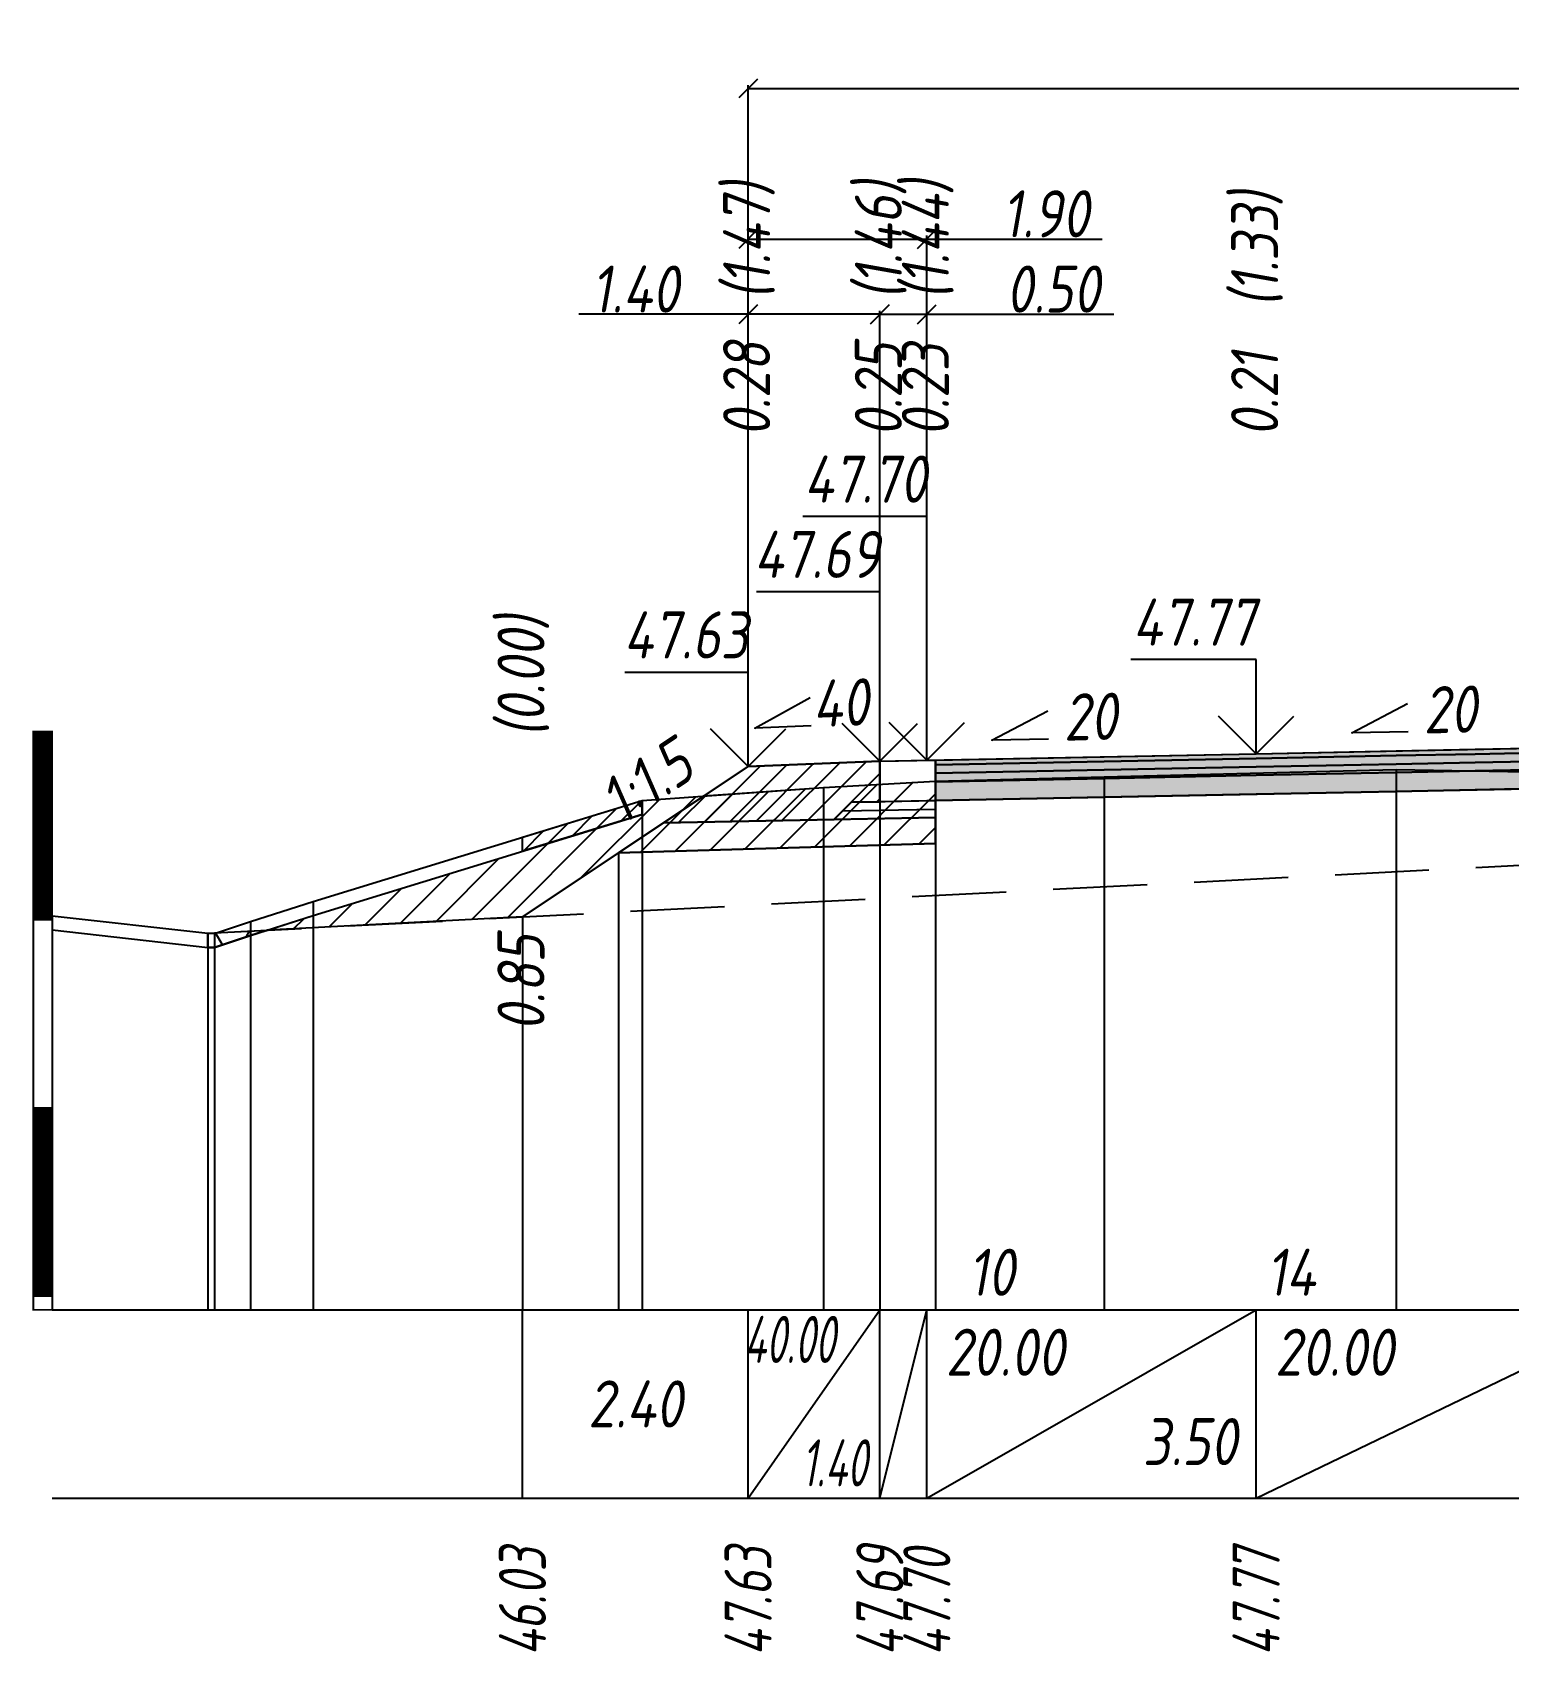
# Model space of a CAD drawing. Extents: x -717 to 1451, y -133302 to 233.
# Drawn here: x 81.3 to 159.8, y -85938.2 to -85852.1 of the extents above; entities that cross this region are included whole.
import ezdxf
from ezdxf.enums import TextEntityAlignment as Align

# ---------------------------------------------------------------- set-up
doc = ezdxf.new("R2010")
doc.units = 0
doc.linetypes.add('штриховая', pattern=[0.75, 0.5, -0.25])
for name, color, linetype in [('Интерполированный поперечник', 2, 'Continuous'), ('Код_514', 1, 'Continuous'), ('Контур_0', 7, 'Continuous'), ('Контур_2521', 7, 'Continuous'), ('Контур_2564', 7, 'Continuous'), ('Контур_2660', 7, 'Continuous'), ('Контур_2665', 7, 'Continuous'), ('Контур_400', 7, 'Continuous'), ('Контур_508', 7, 'Continuous'), ('Контур_512', 7, 'Continuous'), ('Контур_513', 7, 'Continuous'), ('Красный поперечник', 1, 'Continuous'), ('Линейка абсолютных высот', 7, 'Continuous'), ('Объём_2501', 7, 'Continuous'), ('Объём_2564', 7, 'Continuous'), ('Объём_2650', 7, 'Continuous'), ('Объём_2660', 7, 'Continuous'), ('Объём_2661', 7, 'Continuous'), ('Объём_2665', 7, 'Continuous'), ('Объём_2666', 7, 'Continuous'), ('Объём_2753', 7, 'Continuous'), ('Откосы', 7, 'Continuous'), ('Отметки покрытия', 7, 'Continuous'), ('Рабочие отметки', 7, 'Continuous'), ('Рабочие отметки доп.', 7, 'Continuous'), ('Слои выравнивания', 7, 'Continuous'), ('Таблица', 7, 'Continuous'), ('Уклоны проезжей части', 7, 'Continuous'), ('Черный поперечник', 3, 'Continuous')]:
    doc.layers.add(name, color=color, linetype=linetype)
for name, color, linetype, true_color in [('Контур_2540', 2, 'Continuous', 0xffff00), ('Контур_2560', 2, 'Continuous', 0xffff00), ('Контур_2561', 7, 'Continuous', 0xff8040), ('Контур_2562', 3, 'Continuous', 0x00ff00), ('Контур_2563', 7, 'Continuous', 0xff8000), ('Контур_2570', 7, 'Continuous', 0x80ff00), ('Контур_2725', 7, 'Continuous', 0x323232), ('Контур_2736', 4, 'Continuous', 0x00ffff), ('Контур_2760', 7, 'Continuous', 0x323232), ('Контур_2761', 7, 'Continuous', 0x323232), ('Контур_2762', 7, 'Continuous', 0x323232), ('Контур_2763', 7, 'Continuous', 0x323232), ('Контур_402', 7, 'Continuous', 0xff6464), ('Контур_703', 4, 'Continuous', 0x00ffff), ('Объём_2500', 7, 'Continuous', 0xc0c0c0), ('Объём_2520', 7, 'Continuous', 0x80ffff), ('Объём_2540', 2, 'Continuous', 0xffff00), ('Объём_2560', 2, 'Continuous', 0xffff00), ('Объём_2561', 7, 'Continuous', 0xff8040), ('Объём_2562', 3, 'Continuous', 0x00ff00), ('Объём_2563', 7, 'Continuous', 0xff8000), ('Объём_2570', 7, 'Continuous', 0x80ff00), ('Объём_2600', 7, 'Continuous', 0x808000), ('Объём_2746', 2, 'Continuous', 0xffff00)]:
    doc.layers.add(name, color=color, linetype=linetype, true_color=true_color)
doc.styles.get("Standard").update_dxf_attribs({"font": 'txt', "height": 2.5})
doc.styles.add('М', font='romand.shx', dxfattribs={"width": 0.8, "oblique": 10, "height": 2.5})
doc.dimstyles.get("Standard").update_dxf_attribs({"dimtxt": 0.18, "dimasz": 0.18, "dimexe": 0.18, "dimexo": 0.0625, "dimgap": 0.09, "dimtad": 0, "dimtih": 1, "dimtoh": 1, "dimdec": 4, "dimzin": 0, "dimdsep": 46, "dimtxsty": 'Standard', "dimcen": 0.09, "dimadec": 0, "dimazin": 0, "dimtfac": 1, "dimtdec": 4, "dimtofl": 0, "dimtmove": 0, "dimatfit": 3, "dimfxl": 1, "dimtolj": 1, "dimtzin": 0, "dimarcsym": 0})
pattern_1 = [(45.00000125, (2.350486, -2495.24866), (-0.026516505928, 0.026516504769), []), (135.00000034, (2.350486, -2495.24866), (-0.02651650519, -0.026516505506), [])]

# ---------------------------------------------------------------- blocks, each defined once
blk = doc.blocks.new('_Oblique')
at = {"color": 0, "linetype": 'ByBlock', "lineweight": -2}
blk.add_line((-0.5, -0.5), (0.5, 0.5), dxfattribs=at)
blk = doc.blocks.new('*D3364')
at = {"color": 0, "lineweight": -2, "transparency": 16777216}
for p, q in [((119.343, -85867.091), (110.342, -85867.091)), ((119.343, -85891.123), (119.343, -85866.911)), ((126.343, -85867.091), (119.343, -85867.091)), ((126.343, -85890.843), (126.343, -85866.911))]:
    blk.add_line(p, q, dxfattribs=at)
at = {"layer": 'Defpoints', "color": 0, "transparency": 16777216}
for p in [(126.343, -85867.091), (126.343, -85890.906), (119.343, -85891.186)]:
    blk.add_point(p, dxfattribs=at)
at = {"color": 0, "lineweight": -2, "transparency": 16777216, "rotation": 180}
blk.add_blockref('_Oblique', (119.343, -85867.091), dxfattribs=at)
at = {"color": 0, "lineweight": -2, "transparency": 16777216}
blk.add_blockref('_Oblique', (126.343, -85867.091), dxfattribs=at)
at = {"color": 0, "transparency": 16777216, "insert": (113.347, -85865.751), "char_height": 2.5, "width": 0.69, "attachment_point": 5, "style": 'М'}
blk.add_mtext('\\A1;1.40', dxfattribs=at)
blk = doc.blocks.new('*D3366')
at = {"color": 0, "lineweight": -2, "transparency": 16777216}
for p, q in [((126.343, -85890.843), (126.343, -85866.911)), ((126.343, -85867.091), (128.843, -85867.091)), ((128.843, -85890.793), (128.843, -85866.911)), ((128.843, -85867.091), (138.78, -85867.091))]:
    blk.add_line(p, q, dxfattribs=at)
at = {"layer": 'Defpoints', "color": 0, "transparency": 16777216}
for p in [(128.843, -85867.091), (126.343, -85890.906), (128.843, -85890.856)]:
    blk.add_point(p, dxfattribs=at)
at = {"color": 0, "lineweight": -2, "transparency": 16777216, "rotation": 180}
blk.add_blockref('_Oblique', (126.343, -85867.091), dxfattribs=at)
at = {"color": 0, "lineweight": -2, "transparency": 16777216}
blk.add_blockref('_Oblique', (128.843, -85867.091), dxfattribs=at)
at = {"color": 0, "transparency": 16777216, "insert": (135.554, -85865.751), "char_height": 2.5, "width": 0.72, "attachment_point": 5, "style": 'М'}
blk.add_mtext('\\A1;0.50', dxfattribs=at)
blk = doc.blocks.new('*D3369')
at = {"color": 0, "lineweight": -2, "transparency": 16777216}
for p, q in [((119.343, -85891.123), (119.343, -85862.911)), ((119.343, -85863.091), (128.843, -85863.091)), ((128.843, -85890.793), (128.843, -85862.911)), ((128.843, -85863.091), (138.168, -85863.091))]:
    blk.add_line(p, q, dxfattribs=at)
at = {"layer": 'Defpoints', "color": 0, "transparency": 16777216}
for p in [(128.843, -85863.091), (128.843, -85890.856), (119.343, -85891.186)]:
    blk.add_point(p, dxfattribs=at)
at = {"color": 0, "lineweight": -2, "transparency": 16777216, "rotation": 180}
blk.add_blockref('_Oblique', (119.343, -85863.091), dxfattribs=at)
at = {"color": 0, "lineweight": -2, "transparency": 16777216}
blk.add_blockref('_Oblique', (128.843, -85863.091), dxfattribs=at)
at = {"color": 0, "transparency": 16777216, "insert": (135.163, -85861.751), "char_height": 2.5, "width": 0.69, "attachment_point": 5, "style": 'М'}
blk.add_mtext('\\A1;1.90', dxfattribs=at)
blk = doc.blocks.new('*D3370')
at = {"color": 0, "lineweight": -2, "transparency": 16777216}
for p, q in [((119.343, -85891.123), (119.343, -85854.911)), ((119.343, -85855.091), (214.843, -85855.091)), ((214.843, -85891.123), (214.843, -85854.911))]:
    blk.add_line(p, q, dxfattribs=at)
at = {"layer": 'Defpoints', "color": 0, "transparency": 16777216}
for p in [(214.843, -85855.091), (119.343, -85891.186), (214.843, -85891.186)]:
    blk.add_point(p, dxfattribs=at)
at = {"color": 0, "lineweight": -2, "transparency": 16777216, "rotation": 180}
blk.add_blockref('_Oblique', (119.343, -85855.091), dxfattribs=at)
at = {"color": 0, "lineweight": -2, "transparency": 16777216}
blk.add_blockref('_Oblique', (214.843, -85855.091), dxfattribs=at)
at = {"color": 0, "transparency": 16777216, "insert": (167.093, -85853.751), "char_height": 2.5, "width": 0.81, "attachment_point": 5, "style": 'М'}
blk.add_mtext('\\A1;19.10', dxfattribs=at)

msp = doc.modelspace()

# ---------------------------------------------------------------- hatches: boundary and pattern name
at = {"layer": 'Линейка абсолютных высот'}
h = msp.add_hatch(dxfattribs=at)
h.set_pattern_fill('ANSI37', scale=0.3, style=0)
h.set_pattern_definition(pattern_1)
h.paths.add_polyline_path([(82.35, -85899.271), (82.35, -85889.271), (81.35, -85889.271), (81.35, -85899.271)])
h = msp.add_hatch(dxfattribs=at)
h.set_pattern_fill('ANSI37', scale=0.3, style=0)
h.set_pattern_definition(pattern_1)
h.paths.add_polyline_path([(82.35, -85919.271), (82.35, -85909.271), (81.35, -85909.271), (81.35, -85919.271)])
at = {"layer": 'Объём_2563'}
h = msp.add_hatch(dxfattribs=at)
h.set_pattern_fill('ANSI31', color=256, scale=0.3)
h.paths.add_polyline_path([(119.343, -85891.123), (126.343, -85890.843), (126.343, -85892.993), (124.843, -85893.023), (123.925, -85893.941), (114.843, -85894.123)])
at = {"layer": 'Объём_2570'}
h = msp.add_hatch(dxfattribs=at)
h.set_pattern_fill('ANSI31', color=256, scale=0.2)
h.paths.add_polyline_path([(107.35, -85895.631), (107.35, -85894.881), (113.705, -85892.928), (113.705, -85893.678)])
at = {"layer": 'Объём_2600'}
h = msp.add_hatch(dxfattribs=at)
h.set_pattern_fill('ANSI31', color=6, scale=0.4)
h.paths.add_polyline_path([(112.452, -85895.717), (107.35, -85899.118), (93.799, -85899.823), (96.227, -85899.05), (113.705, -85893.678), (113.705, -85892.928), (123.356, -85892.232), (129.298, -85891.908), (129.298, -85895.212)])
h = msp.add_hatch(dxfattribs=at)
h.set_pattern_fill('HONEY', color=5, scale=0.3)
h.paths.add_polyline_path([(92.889, -85900.113), (90.986, -85900.75), (90.62, -85900.738), (90.62, -85899.988), (93.799, -85899.823)])
at = {"layer": 'Слои выравнивания'}
for color, points in [(2, [(129.298, -85890.784), (138.262, -85890.605), (146.343, -85890.443), (153.79, -85890.294), (157.993, -85890.21), (162.687, -85890.116), (167.093, -85890.028), (167.093, -85890.278), (162.687, -85890.366), (157.993, -85890.46), (153.79, -85890.544), (146.343, -85890.693), (138.262, -85890.855), (129.298, -85891.034)]), (3, [(129.298, -85891.034), (138.262, -85890.855), (146.343, -85890.693), (153.79, -85890.544), (157.993, -85890.46), (162.687, -85890.366), (167.093, -85890.278), (167.093, -85890.728), (162.687, -85890.816), (157.993, -85890.91), (153.79, -85890.994), (146.343, -85891.143), (138.262, -85891.305), (129.298, -85891.484)]), (4, [(129.298, -85891.484), (138.262, -85891.305), (146.343, -85891.143), (153.79, -85890.994), (157.993, -85890.91), (162.687, -85890.816), (167.093, -85890.728), (167.093, -85891.178), (162.687, -85891.266), (157.993, -85891.36), (153.79, -85891.444), (146.343, -85891.593), (138.262, -85891.755), (129.298, -85891.934)]), (5, [(129.298, -85891.934), (138.262, -85891.755), (146.343, -85891.593), (153.79, -85891.444), (157.993, -85891.36), (162.687, -85891.266), (167.093, -85891.178), (167.093, -85892.178), (162.687, -85892.266), (157.993, -85892.36), (153.79, -85892.444), (146.343, -85892.593), (138.262, -85892.755), (129.298, -85892.934)])]:
    msp.add_hatch(color=color, dxfattribs=at).paths.add_polyline_path(points)

# ---------------------------------------------------------------- linework, layer by layer
at = {"layer": 'Интерполированный поперечник', "linetype": 'штриховая', "ltscale": 10, "flags": 128}
msp.add_lwpolyline([(90.62, -85899.988), (207.843, -85893.893)], dxfattribs=at)
at = {"layer": 'Код_514'}
for p, q in [((107.35, -85930), (107.35, -85920)), ((119.343, -85930), (119.343, -85920)), ((119.343, -85930), (126.343, -85920)), ((126.343, -85930), (126.343, -85920)), ((126.343, -85930), (128.843, -85920)), ((128.843, -85930), (128.843, -85920)), ((128.843, -85930), (146.343, -85920)), ((146.343, -85930), (146.343, -85920)), ((146.343, -85930), (167.093, -85920))]:
    msp.add_line(p, q, dxfattribs=at)
at = {"layer": 'Контур_0', "color": 18, "true_color": 0x000000, "flags": 128}
for points in [[(128.843, -85892.943), (126.343, -85892.993), (126.343, -85890.843), (129.298, -85890.784), (129.298, -85892.934), (128.843, -85892.943), (128.843, -85892.943)], [(114.843, -85894.123), (123.925, -85893.941), (124.843, -85893.023), (126.343, -85892.993)], [(124.843, -85893.023), (129.298, -85892.934), (129.298, -85893.834), (123.925, -85893.941), (124.843, -85893.023), (124.843, -85893.023)]]:
    msp.add_lwpolyline(points, dxfattribs=at)
at = {"layer": 'Контур_2521', "color": 18, "true_color": 0x000000, "flags": 128}
msp.add_lwpolyline([(124.384, -85893.482), (129.298, -85893.384)], dxfattribs=at)
at = {"layer": 'Контур_2540', "flags": 128}
msp.add_lwpolyline([(129.298, -85895.212), (112.452, -85895.717), (114.843, -85894.123), (129.298, -85893.834), (129.298, -85895.212), (129.298, -85895.212)], dxfattribs=at)
at = {"layer": 'Контур_2560', "flags": 128}
msp.add_lwpolyline([(119.343, -85891.123), (119.343, -85891.123), (119.343, -85891.123), (126.343, -85890.843)], dxfattribs=at)
at = {"layer": 'Контур_2561', "flags": 128}
msp.add_lwpolyline([(126.343, -85890.843), (126.343, -85890.843), (119.343, -85891.123), (119.343, -85891.123), (126.343, -85890.843)], dxfattribs=at)
at = {"layer": 'Контур_2562', "flags": 128}
msp.add_lwpolyline([(119.343, -85891.123), (119.343, -85891.123), (119.343, -85891.123), (119.343, -85891.123), (119.343, -85891.123)], dxfattribs=at)
at = {"layer": 'Контур_2563', "flags": 128}
msp.add_lwpolyline([(119.343, -85891.123), (126.343, -85890.843), (126.343, -85892.993), (124.843, -85893.023), (123.925, -85893.941), (114.843, -85894.123), (119.343, -85891.123), (119.343, -85891.123)], dxfattribs=at)
at = {"layer": 'Контур_2564', "flags": 128}
msp.add_lwpolyline([(119.343, -85891.123), (126.343, -85890.843)], dxfattribs=at)
at = {"layer": 'Контур_2570', "flags": 128}
msp.add_lwpolyline([(82.35, -85899.811), (90.62, -85900.738), (90.986, -85900.75), (90.986, -85900.75), (92.889, -85900.113), (96.227, -85899.05), (113.705, -85893.678), (113.705, -85892.928), (123.356, -85892.232), (129.298, -85891.908), (138.262, -85891.676), (153.79, -85891.288), (162.687, -85891.441), (167.093, -85891.506), (178.258, -85891.669), (188.648, -85891.77), (194.334, -85891.779), (194.334, -85892.529), (205.223, -85894.445), (208.932, -85895.373), (219.926, -85892.264), (222.929, -85891.514), (229.022, -85891.583), (258.341, -85891.688)], dxfattribs=at)
at = {"layer": 'Контур_2660', "flags": 128}
msp.add_lwpolyline([(112.452, -85895.717), (129.298, -85895.212)], dxfattribs=at)
at = {"layer": 'Контур_2665', "flags": 128}
msp.add_lwpolyline([(119.343, -85891.123), (119.343, -85891.123)], dxfattribs=at)
at = {"layer": 'Контур_2725', "flags": 128}
msp.add_lwpolyline([(129.298, -85892.934), (138.262, -85892.755), (146.343, -85892.593), (153.79, -85892.444), (157.993, -85892.36), (162.687, -85892.266), (167.093, -85892.178), (178.258, -85892.401)], dxfattribs=at)
at = {"layer": 'Контур_2736', "flags": 128}
msp.add_lwpolyline([(119.343, -85891.123), (107.35, -85899.118)], dxfattribs=at)
at = {"layer": 'Контур_2760', "flags": 128}
msp.add_lwpolyline([(129.298, -85890.784), (138.262, -85890.605), (146.343, -85890.443), (153.79, -85890.294), (157.993, -85890.21), (162.687, -85890.116), (167.093, -85890.028), (178.258, -85890.251)], dxfattribs=at)
at = {"layer": 'Контур_2761', "flags": 128}
msp.add_lwpolyline([(129.298, -85891.034), (138.262, -85890.855), (146.343, -85890.693), (153.79, -85890.544), (157.993, -85890.46), (162.687, -85890.366), (167.093, -85890.278), (178.258, -85890.501)], dxfattribs=at)
at = {"layer": 'Контур_2762', "flags": 128}
msp.add_lwpolyline([(129.298, -85891.484), (138.262, -85891.305), (146.343, -85891.143), (153.79, -85890.994), (157.993, -85890.91), (162.687, -85890.816), (167.093, -85890.728), (178.258, -85890.951)], dxfattribs=at)
at = {"layer": 'Контур_2763', "flags": 128}
msp.add_lwpolyline([(129.298, -85891.934), (138.262, -85891.755), (146.343, -85891.593), (153.79, -85891.444), (157.993, -85891.36), (162.687, -85891.266), (167.093, -85891.178), (178.258, -85891.401)], dxfattribs=at)
at = {"layer": 'Контур_400', "flags": 128}
msp.add_lwpolyline([(126.343, -85890.843), (128.843, -85890.793), (128.843, -85890.793), (128.843, -85890.793), (128.843, -85890.793), (128.843, -85890.793), (128.843, -85890.793), (146.343, -85890.443), (167.093, -85890.028)], dxfattribs=at)
at = {"layer": 'Контур_402', "flags": 128}
msp.add_lwpolyline([(112.452, -85895.717), (129.298, -85895.212), (129.298, -85892.934), (167.093, -85892.178), (178.258, -85892.401), (178.258, -85894.413), (219.847, -85895.661)], dxfattribs=at)
at = {"layer": 'Контур_508', "flags": 128}
msp.add_lwpolyline([(107.35, -85899.118), (112.452, -85895.717), (129.298, -85895.212), (129.298, -85892.934), (167.093, -85892.178), (178.258, -85892.401), (178.258, -85894.413), (219.847, -85895.661), (222.886, -85897.687), (222.886, -85897.485), (224.886, -85897.485), (224.886, -85897.687), (228.636, -85895.187), (228.636, -85893.985), (233.341, -85890.849)], dxfattribs=at)
at = {"layer": 'Контур_512', "flags": 128}
msp.add_lwpolyline([(107.35, -85899.118), (112.452, -85895.717), (129.298, -85895.212)], dxfattribs=at)
at = {"layer": 'Контур_513', "flags": 128}
msp.add_lwpolyline([(107.35, -85899.118), (112.452, -85895.717), (129.298, -85895.212), (129.298, -85892.934), (167.093, -85892.178), (178.258, -85892.401), (178.258, -85894.413), (219.847, -85895.661), (222.886, -85897.687), (222.886, -85897.485), (224.886, -85897.485), (224.886, -85897.687), (228.636, -85895.187), (228.636, -85893.985), (233.341, -85890.849)], dxfattribs=at)
at = {"layer": 'Контур_703', "flags": 128}
msp.add_lwpolyline([(119.343, -85891.123), (107.35, -85899.118)], dxfattribs=at)
at = {"layer": 'Красный поперечник'}
for p, q in [((146.343, -85890.443), (167.093, -85890.028)), ((119.343, -85891.123), (126.343, -85890.843)), ((126.343, -85890.843), (128.843, -85890.793)), ((128.843, -85890.793), (146.343, -85890.443)), ((107.35, -85899.118), (119.343, -85891.123)), ((129.298, -85895.212), (129.298, -85920)), ((112.452, -85895.717), (112.452, -85920)), ((107.35, -85899.118), (107.35, -85920))]:
    msp.add_line(p, q, dxfattribs=at)
at = {"layer": 'Линейка абсолютных высот', "color": 7, "const_width": 0.1, "flags": 128}
for points in [[(82.35, -85899.271), (82.35, -85889.271), (81.35, -85889.271), (81.35, -85899.271), (82.35, -85899.271)], [(82.35, -85909.271), (82.35, -85899.271), (81.35, -85899.271), (81.35, -85909.271), (82.35, -85909.271)], [(82.35, -85919.271), (82.35, -85909.271), (81.35, -85909.271), (81.35, -85919.271), (82.35, -85919.271)], [(82.35, -85920), (82.35, -85919.271), (81.35, -85919.271), (81.35, -85920), (82.35, -85920)]]:
    msp.add_lwpolyline(points, dxfattribs=at)
at = {"layer": 'Объём_2500', "color": 18, "true_color": 0x000000, "flags": 128}
msp.add_lwpolyline([(128.843, -85892.943), (126.343, -85892.993), (126.343, -85890.843), (129.298, -85890.784), (129.298, -85892.934), (128.843, -85892.943), (128.843, -85892.943)], dxfattribs=at)
at = {"layer": 'Объём_2501', "flags": 128}
msp.add_lwpolyline([(126.343, -85890.843), (128.843, -85890.793), (128.843, -85890.793), (128.843, -85890.793), (128.843, -85890.793), (128.843, -85890.793), (128.843, -85890.793), (146.343, -85890.443), (167.093, -85890.028)], dxfattribs=at)
at = {"layer": 'Объём_2520', "color": 250, "flags": 128}
msp.add_lwpolyline([(124.843, -85893.023), (129.298, -85892.934), (129.298, -85893.834), (123.925, -85893.941), (124.843, -85893.023), (124.843, -85893.023)], dxfattribs=at)
at = {"layer": 'Объём_2540', "flags": 128}
msp.add_lwpolyline([(129.298, -85895.212), (112.452, -85895.717), (114.843, -85894.123), (129.298, -85893.834), (129.298, -85895.212), (129.298, -85895.212)], dxfattribs=at)
at = {"layer": 'Объём_2560', "flags": 128}
msp.add_lwpolyline([(119.343, -85891.123), (119.343, -85891.123), (119.343, -85891.123), (126.343, -85890.843)], dxfattribs=at)
at = {"layer": 'Объём_2561', "flags": 128}
msp.add_lwpolyline([(126.343, -85890.843), (126.343, -85890.843), (119.343, -85891.123), (119.343, -85891.123), (126.343, -85890.843)], dxfattribs=at)
at = {"layer": 'Объём_2562', "flags": 128}
msp.add_lwpolyline([(119.343, -85891.123), (119.343, -85891.123), (119.343, -85891.123), (119.343, -85891.123), (119.343, -85891.123)], dxfattribs=at)
at = {"layer": 'Объём_2563', "color": 250, "flags": 128}
msp.add_lwpolyline([(119.343, -85891.123), (126.343, -85890.843), (126.343, -85892.993), (124.843, -85893.023), (123.925, -85893.941), (114.843, -85894.123), (119.343, -85891.123), (119.343, -85891.123)], dxfattribs=at)
at = {"layer": 'Объём_2564', "flags": 128}
msp.add_lwpolyline([(119.343, -85891.123), (126.343, -85890.843)], dxfattribs=at)
at = {"layer": 'Объём_2570', "flags": 128}
msp.add_lwpolyline([(107.35, -85895.631), (107.35, -85894.881), (113.705, -85892.928), (113.705, -85893.678), (107.35, -85895.631), (107.35, -85895.631)], dxfattribs=at)
at = {"layer": 'Объём_2600', "color": 5, "flags": 128}
msp.add_lwpolyline([(92.889, -85900.113), (90.986, -85900.75), (90.62, -85900.738), (90.62, -85899.988), (93.799, -85899.823), (92.889, -85900.113), (92.889, -85900.113)], dxfattribs=at)
at = {"layer": 'Объём_2650', "color": 6, "flags": 128}
msp.add_lwpolyline([(112.452, -85895.717), (107.35, -85899.118), (93.799, -85899.823), (96.227, -85899.05), (113.705, -85893.678), (113.705, -85892.928), (123.356, -85892.232), (129.298, -85891.908), (129.298, -85895.212), (112.452, -85895.717), (112.452, -85895.717)], dxfattribs=at)
at = {"layer": 'Объём_2660', "flags": 128}
msp.add_lwpolyline([(112.452, -85895.717), (129.298, -85895.212)], dxfattribs=at)
at = {"layer": 'Объём_2661', "flags": 128}
msp.add_lwpolyline([(119.343, -85891.123), (107.35, -85899.118)], dxfattribs=at)
at = {"layer": 'Объём_2665', "flags": 128}
msp.add_lwpolyline([(119.343, -85891.123), (119.343, -85891.123)], dxfattribs=at)
at = {"layer": 'Объём_2666', "flags": 128}
msp.add_lwpolyline([(119.343, -85891.123), (107.35, -85899.118)], dxfattribs=at)
at = {"layer": 'Объём_2746', "flags": 128}
msp.add_lwpolyline([(123.356, -85892.232), (129.298, -85891.908), (129.298, -85895.212), (112.452, -85895.717), (116.991, -85892.691), (123.356, -85892.232), (123.356, -85892.232)], dxfattribs=at)
at = {"layer": 'Объём_2753', "flags": 128}
msp.add_lwpolyline([(129.298, -85890.784), (129.298, -85890.784)], dxfattribs=at)
at = {"layer": 'Отметки покрытия', "color": 1}
for p, q in [((128.843, -85877.843), (122.243, -85877.843)), ((128.843, -85890.793), (128.843, -85877.843)), ((126.343, -85881.843), (119.793, -85881.843)), ((126.343, -85890.843), (126.343, -85881.843)), ((146.343, -85885.443), (139.693, -85885.443)), ((146.343, -85890.443), (146.343, -85885.443)), ((119.343, -85886.123), (112.793, -85886.123)), ((119.343, -85891.123), (119.343, -85886.123)), ((119.343, -85891.123), (117.343, -85889.123)), ((119.343, -85891.123), (121.343, -85889.123)), ((126.343, -85890.843), (124.343, -85888.843)), ((126.343, -85890.843), (128.343, -85888.843)), ((128.843, -85890.793), (126.843, -85888.793)), ((128.843, -85890.793), (130.843, -85888.793)), ((146.343, -85890.443), (144.343, -85888.443)), ((146.343, -85890.443), (148.343, -85888.443))]:
    msp.add_line(p, q, dxfattribs=at)
at = {"layer": 'Слои выравнивания'}
for p, q in [((126.343, -85890.843), (126.343, -85920)), ((129.298, -85890.784), (129.298, -85920))]:
    msp.add_line(p, q, dxfattribs=at)
at = {"layer": 'Слои выравнивания', "color": 2, "flags": 128}
msp.add_lwpolyline([(129.298, -85890.784), (138.262, -85890.605), (146.343, -85890.443), (153.79, -85890.294), (157.993, -85890.21), (162.687, -85890.116), (167.093, -85890.028), (167.093, -85890.278), (162.687, -85890.366), (157.993, -85890.46), (153.79, -85890.544), (146.343, -85890.693), (138.262, -85890.855), (129.298, -85891.034)], close=True, dxfattribs=at)
at = {"layer": 'Слои выравнивания', "color": 3, "flags": 128}
msp.add_lwpolyline([(129.298, -85891.034), (138.262, -85890.855), (146.343, -85890.693), (153.79, -85890.544), (157.993, -85890.46), (162.687, -85890.366), (167.093, -85890.278), (167.093, -85890.728), (162.687, -85890.816), (157.993, -85890.91), (153.79, -85890.994), (146.343, -85891.143), (138.262, -85891.305), (129.298, -85891.484)], close=True, dxfattribs=at)
at = {"layer": 'Слои выравнивания', "color": 4, "flags": 128}
msp.add_lwpolyline([(129.298, -85891.484), (138.262, -85891.305), (146.343, -85891.143), (153.79, -85890.994), (157.993, -85890.91), (162.687, -85890.816), (167.093, -85890.728), (167.093, -85891.178), (162.687, -85891.266), (157.993, -85891.36), (153.79, -85891.444), (146.343, -85891.593), (138.262, -85891.755), (129.298, -85891.934)], close=True, dxfattribs=at)
at = {"layer": 'Слои выравнивания', "color": 5, "flags": 128}
msp.add_lwpolyline([(129.298, -85891.934), (138.262, -85891.755), (146.343, -85891.593), (153.79, -85891.444), (157.993, -85891.36), (162.687, -85891.266), (167.093, -85891.178), (167.093, -85892.178), (162.687, -85892.266), (157.993, -85892.36), (153.79, -85892.444), (146.343, -85892.593), (138.262, -85892.755), (129.298, -85892.934)], close=True, dxfattribs=at)
at = {"layer": 'Таблица'}
for p, q in [((82.35, -85920), (258.341, -85920)), ((82.35, -85930), (258.341, -85930))]:
    msp.add_line(p, q, dxfattribs=at)
at = {"layer": 'Уклоны проезжей части', "color": 1, "flags": 128}
for points in [[(122.7, -85888.959), (119.703, -85889.079), (122.64, -85887.46)], [(135.302, -85889.665), (132.303, -85889.725), (135.272, -85888.166)], [(154.427, -85889.283), (151.428, -85889.343), (154.397, -85887.783)]]:
    msp.add_lwpolyline(points, dxfattribs=at)
at = {"layer": 'Черный поперечник', "color": 7}
for p, q in [((138.262, -85891.676), (138.262, -85920)), ((153.79, -85891.288), (153.79, -85920)), ((123.356, -85892.232), (123.356, -85920)), ((129.298, -85891.908), (129.298, -85920)), ((113.705, -85892.928), (113.705, -85920)), ((96.227, -85898.3), (96.227, -85920)), ((82.35, -85899.061), (82.35, -85920)), ((92.889, -85899.363), (92.889, -85920)), ((90.62, -85899.988), (90.62, -85920)), ((90.986, -85900), (90.986, -85920))]:
    msp.add_line(p, q, dxfattribs=at)
at = {"layer": 'Черный поперечник', "flags": 128}
msp.add_lwpolyline([(82.35, -85899.061), (90.62, -85899.988), (90.986, -85900), (92.889, -85899.363), (96.227, -85898.3), (113.705, -85892.928), (123.356, -85892.232), (129.298, -85891.908), (138.262, -85891.676), (153.79, -85891.288), (162.687, -85891.441), (167.093, -85891.506), (178.258, -85891.669), (188.648, -85891.77), (194.334, -85891.779), (205.223, -85893.695), (208.932, -85894.623), (219.926, -85891.514), (222.929, -85890.764), (229.022, -85890.833), (258.341, -85890.938)], dxfattribs=at)

# ---------------------------------------------------------------- texts
at = {"layer": 'Код_514', "style": 'М', "oblique": 10}
for s, width, p in [('40.00', 0.6, (119.114, -85920.321)), ('20.00', 0.8, (129.843, -85921)), ('20.00', 0.8, (147.343, -85921))]:
    msp.add_text(s, height=2.5, dxfattribs=dict(at, width=width)).set_placement(p, align=Align.TOP_LEFT)
at = {"layer": 'Код_514', "style": 'М', "oblique": 10, "width": 0.8}
msp.add_text('2.40', height=2.5, dxfattribs=at).set_placement((113.347, -85925), align=Align.MIDDLE_CENTER)
at = {"layer": 'Код_514', "style": 'М', "oblique": 10}
for s, width, p in [('3.50', 0.8, (145.343, -85929)), ('1.40', 0.6, (125.667, -85930.131))]:
    msp.add_text(s, height=2.5, dxfattribs=dict(at, width=width)).set_placement(p, align=Align.BOTTOM_RIGHT)
at = {"layer": 'Код_514', "style": 'М', "oblique": 10, "width": 0.7}
for s, p in [('46.03', (107.35, -85938.382)), ('47.63', (119.343, -85938.382)), ('47.69', (126.343, -85938.382)), ('47.70', (128.843, -85938.382)), ('47.77', (146.343, -85938.382))]:
    msp.add_text(s, height=2.5, rotation=90, dxfattribs=at).set_placement(p, align=Align.MIDDLE_LEFT)
at = {"layer": 'Откосы', "color": 1, "style": 'М', "oblique": 10, "width": 0.8}
for s, rotation, p in [('40', 2.29061, (124.341, -85889.737)), ('20', 1.14576, (137.573, -85890.475)), ('20', 1.14576, (156.698, -85890.092)), ('1:1.5', 33.69007, (115.073, -85893.562))]:
    msp.add_text(s, height=2.5, rotation=rotation, dxfattribs=at).set_placement(p, align=Align.BOTTOM_CENTER)
at = {"layer": 'Отметки покрытия', "color": 1, "style": 'М', "oblique": 10, "width": 0.8}
for s, p in [('47.70', (128.843, -85877.851)), ('47.69', (126.343, -85881.851)), ('47.77', (146.343, -85885.451)), ('47.63', (119.343, -85886.131))]:
    msp.add_text(s, height=2.5, dxfattribs=at).set_placement(p, align=Align.BOTTOM_RIGHT)
at = {"layer": 'Рабочие отметки', "color": 1, "style": 'М', "oblique": 10, "width": 0.8}
for s, p in [('0.28', (119.265, -85873.593)), ('0.25', (126.265, -85873.593)), ('0.23', (128.765, -85873.593)), ('0.21', (146.265, -85873.593))]:
    msp.add_text(s, height=2.5, rotation=90, dxfattribs=at).set_placement(p, align=Align.MIDDLE_LEFT)
msp.add_text('0.85', height=2.5, rotation=90, dxfattribs=at).set_placement((107.272, -85900.049), align=Align.MIDDLE_RIGHT)
at = {"layer": 'Рабочие отметки доп.', "color": 1, "style": 'М', "oblique": 10, "width": 0.8}
for s, p in [('(1.47)', (119.265, -85866.293)), ('(1.46)', (126.265, -85866.293)), ('(1.44)', (128.765, -85866.293)), ('(1.33)', (146.265, -85866.693)), ('(0.00)', (107.272, -85889.549))]:
    msp.add_text(s, height=2.5, rotation=90, dxfattribs=at).set_placement(p, align=Align.MIDDLE_LEFT)
at = {"layer": 'Слои выравнивания', "style": 'М', "oblique": 10, "width": 0.8}
for s, p in [('10', (132.278, -85920)), ('14', (148.196, -85920))]:
    msp.add_text(s, height=2.5, dxfattribs=at).set_placement(p, align=Align.BOTTOM_CENTER)

# ---------------------------------------------------------------- dimensions: what is measured, and where the dimension line sits
at = {"color": 5}
dim = msp.add_linear_dim(base=(214.843, -85855.091), p1=(119.343, -85891.186), p2=(214.843, -85891.186), angle=180, dimstyle='Standard', override={"dimtxt": 2.5, "dimasz": 1, "dimtad": 1, "dimdec": 2, "dimlfac": 0.2, "dimtxsty": 'М', "dimblk1": 'Oblique', "dimblk2": 'Oblique', "dimsah": 1}, dxfattribs=at)
dim.commit()
dim.dimension.update_dxf_attribs({"geometry": '*D3370', "text_midpoint": (167.093, -85853.751)})
for base, p1, p2, picture, middle in [((128.843, -85863.091), (119.343, -85891.186), (128.843, -85890.856), '*D3369', (135.163, -85863.091)), ((126.343, -85867.091), (119.343, -85891.186), (126.343, -85890.906), '*D3364', (113.347, -85867.091)), ((128.843, -85867.091), (126.343, -85890.906), (128.843, -85890.856), '*D3366', (135.554, -85867.091))]:
    dim = msp.add_linear_dim(base=base, p1=p1, p2=p2, angle=180, dimstyle='Standard', override={"dimtxt": 2.5, "dimasz": 1, "dimtad": 1, "dimdec": 2, "dimlfac": 0.2, "dimtxsty": 'М', "dimblk1": 'Oblique', "dimblk2": 'Oblique', "dimsah": 1}, dxfattribs=at)
    dim.commit()
    dim.dimension.update_dxf_attribs({"geometry": picture, "text_midpoint": middle, "dimtype": 160})

doc.saveas('drawing.dxf')
